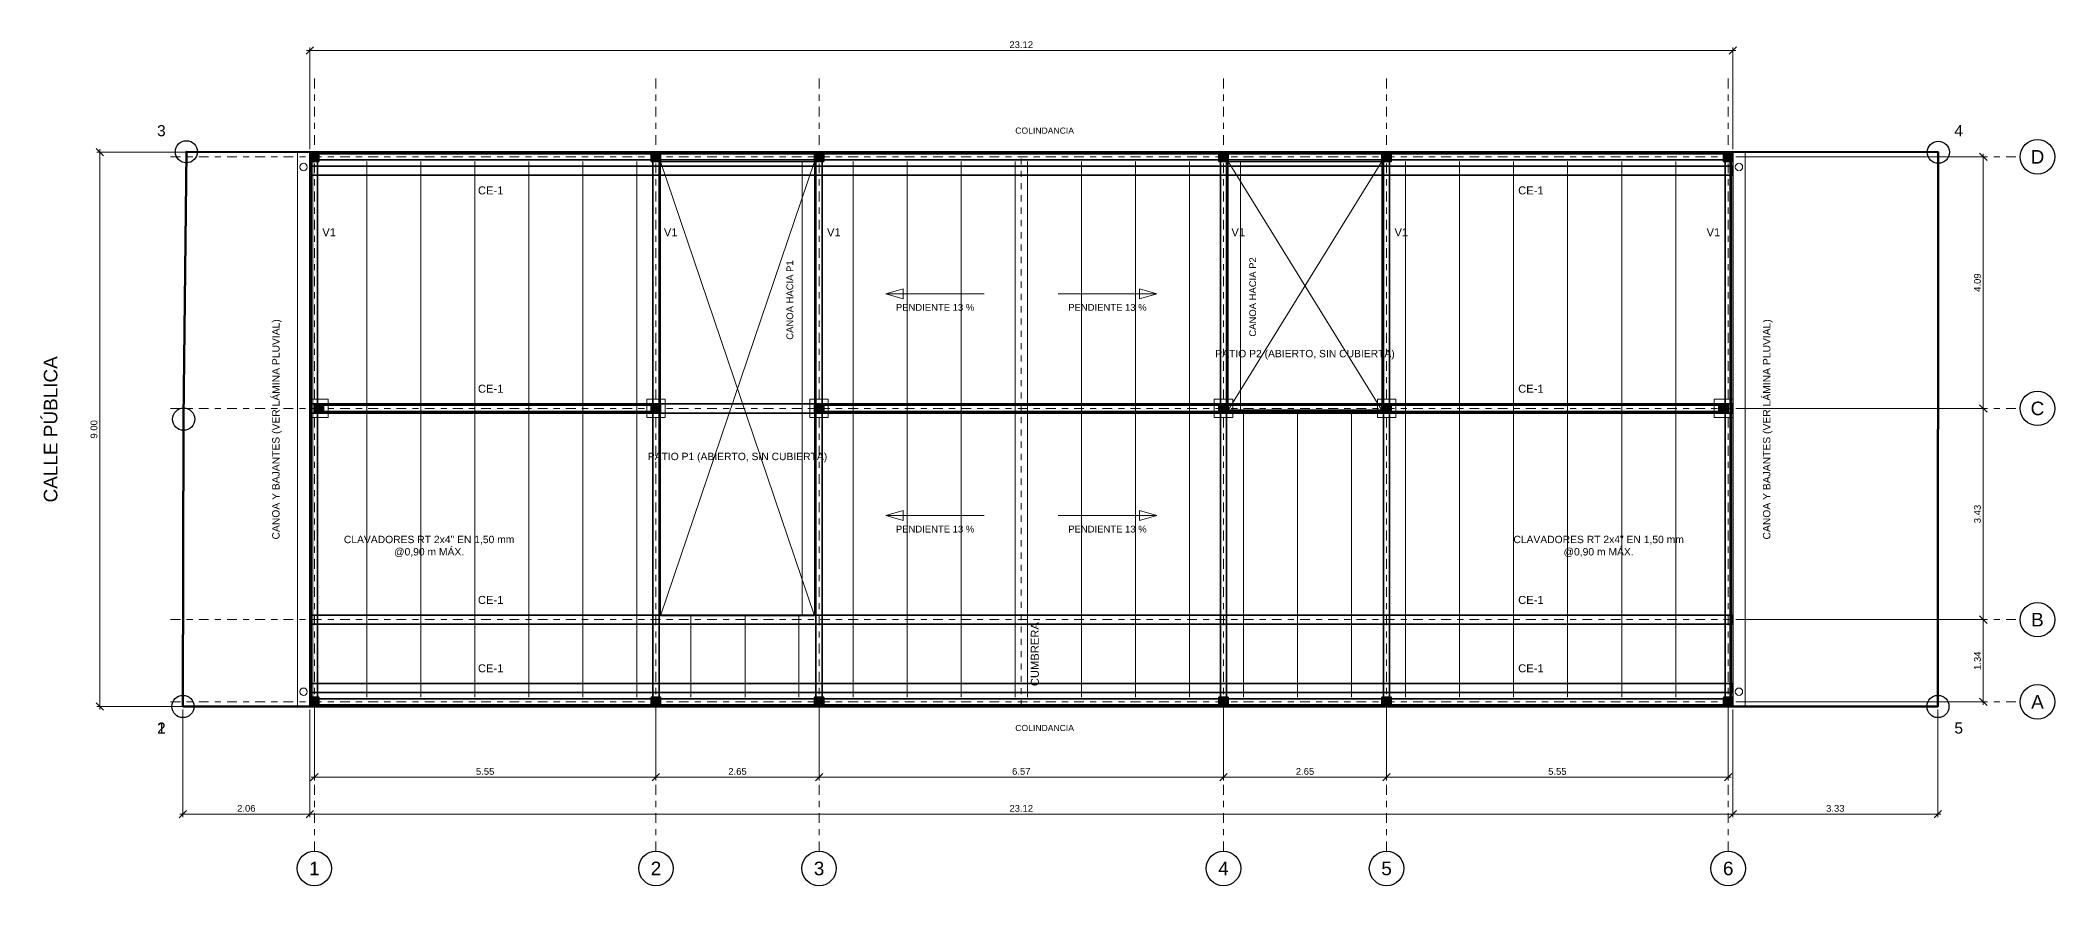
# Model space of a CAD drawing. Header units: metres. Extents: x -2 to 201, y -3 to 11.
# Drawn here: x -2.32 to 30.41, y -2.91 to 10.82 of the extents above; entities that cross this region are included whole.
import ezdxf
from ezdxf.enums import TextEntityAlignment as Align

# ---------------------------------------------------------------- set-up
doc = ezdxf.new("R2010")
doc.units = ezdxf.units.M
for name, pattern in [('CENTER', [5.08, 3.175, -0.635, 0.635, -0.635]), ('DASHDOT', [3.556, 2.54, -0.508, 0, -0.508]), ('DASHED', [1.524, 1.27, -0.254])]:
    doc.linetypes.add(name, pattern=pattern)
for name, color, linetype, lineweight in [('A-COTA-50', 7, 'Continuous', 18), ('A-EJES', 8, 'CENTER', 13), ('A-EJES-TXT', 7, 'Continuous', 25), ('A-ESPACIOS', 7, 'Continuous', 25), ('A-TXT-50', 7, 'Continuous', 18), ('E-CERCHA', 7, 'Continuous', 35), ('E-CLAVADOR', 7, 'Continuous', 13), ('E-COLUMNA', 7, 'Continuous', 35), ('E-CUBIERTA', 7, 'Continuous', 25), ('E-CUMBRERA', 7, 'DASHDOT', 18), ('E-FORRO', 8, 'DASHED', 13), ('E-PLUVIAL', 7, 'Continuous', 18), ('E-TXT', 7, 'Continuous', 18), ('E-VACIO', 8, 'Continuous', 13), ('E-VIGA', 7, 'Continuous', 35), ('T-LINDERO', 7, 'Continuous', 50), ('T-VERTICE', 7, 'Continuous', 25)]:
    doc.layers.add(name, color=color, linetype=linetype, lineweight=lineweight)
doc.styles.add('ARIAL', font='arial.ttf')
doc.dimstyles.new('COTA-50', dxfattribs={"dimtxt": 0.11, "dimasz": 0.06, "dimexe": 0.05, "dimexo": 0.05, "dimgap": 0.04, "dimtad": 1, "dimzin": 0, "dimdsep": 46, "dimtxsty": 'ARIAL', "dimtsz": 0.06, "dimcen": 2.5, "dimdle": 0.05, "dimclrd": 7, "dimclre": 7, "dimclrt": 7, "dimazin": 3, "dimtfac": 1, "dimtmove": 0, "dimatfit": 3, "dimlwd": 18, "dimlwe": 13})

# ---------------------------------------------------------------- blocks, each defined once
blk = doc.blocks.new('_OBLIQUE')
at = {"color": 0, "linetype": 'BYBLOCK'}
blk.add_line((-0.5, -0.5), (0.5, 0.5), dxfattribs=at)
blk = doc.blocks.new('*D9')
at = {"color": 7, "lineweight": 13}
for p, q in [((25.23, 1.41), (29.3, 1.41)), ((25.23, 0.075), (29.3, 0.075))]:
    blk.add_line(p, q, dxfattribs=at)
at = {"color": 7, "lineweight": 18}
blk.add_line((29.25, 0.025), (29.25, 1.46), dxfattribs=at)
at = {"layer": 'Defpoints'}
for p in [(25.18, 1.41), (25.18, 0.075), (29.25, 0.075)]:
    blk.add_point(p, dxfattribs=at)
at = {"layer": 'A-COTA-50', "color": 7, "xscale": 0.12, "yscale": 0.12, "rotation": 90}
for p in [(29.25, 1.41), (29.25, 0.075)]:
    blk.add_blockref('_OBLIQUE', p, dxfattribs=at)
at = {"layer": 'A-COTA-50', "color": 7, "insert": (29.155, 0.7425), "char_height": 0.11, "attachment_point": 5, "rotation": 90, "style": 'ARIAL'}
blk.add_mtext('1.34', dxfattribs=at)

msp = doc.modelspace()

# ---------------------------------------------------------------- hatches: boundary and pattern name
at = {"layer": 'E-COLUMNA'}
for points in [[(2.06, 8.85), (2.06, 9), (2.21, 9), (2.21, 8.85)], [(7.61, 8.85), (7.61, 9), (7.76, 9), (7.76, 8.85)], [(10.26, 8.85), (10.26, 9), (10.41, 9), (10.41, 8.85)], [(16.83, 8.85), (16.83, 9), (16.98, 9), (16.98, 8.85)], [(19.48, 8.85), (19.48, 9), (19.63, 9), (19.63, 8.85)], [(25.03, 8.85), (25.03, 9), (25.18, 9), (25.18, 8.85)], [(2.135, 4.765), (2.135, 4.915), (2.285, 4.915), (2.285, 4.765)], [(7.61, 4.765), (7.61, 4.915), (7.76, 4.915), (7.76, 4.765)], [(10.26, 4.765), (10.26, 4.915), (10.41, 4.915), (10.41, 4.765)], [(16.83, 4.765), (16.83, 4.915), (16.98, 4.915), (16.98, 4.765)], [(19.48, 4.765), (19.48, 4.915), (19.63, 4.915), (19.63, 4.765)], [(24.955, 4.765), (24.955, 4.915), (25.105, 4.915), (25.105, 4.765)], [(2.06, 0), (2.06, 0.15), (2.21, 0.15), (2.21, 0)], [(7.61, 0), (7.61, 0.15), (7.76, 0.15), (7.76, 0)], [(10.26, 0), (10.26, 0.15), (10.41, 0.15), (10.41, 0)], [(16.83, 0), (16.83, 0.15), (16.98, 0.15), (16.98, 0)], [(19.48, 0), (19.48, 0.15), (19.63, 0.15), (19.63, 0)], [(25.03, 0), (25.03, 0.15), (25.18, 0.15), (25.18, 0)]]:
    msp.add_hatch(color=7, dxfattribs=at).paths.add_polyline_path(points)

# ---------------------------------------------------------------- linework, layer by layer
at = {"layer": 'A-EJES', "ltscale": 0.05}
for p, q in [((2.135, -2.35), (2.135, 10.2)), ((7.685, -2.35), (7.685, 10.2)), ((10.335, -2.35), (10.335, 10.2)), ((16.905, -2.35), (16.905, 10.2)), ((19.555, -2.35), (19.555, 10.2)), ((25.105, -2.35), (25.105, 10.2)), ((-0.2, 8.925), (29.85, 8.925)), ((-0.2, 4.84), (29.85, 4.84)), ((-0.2, 1.41), (29.85, 1.41)), ((-0.2, 0.075), (29.85, 0.075))]:
    msp.add_line(p, q, dxfattribs=at)
at = {"layer": 'A-EJES-TXT'}
for centre in [(30.13, 8.925), (30.13, 4.84), (30.13, 1.41), (30.13, 0.075), (2.135, -2.63), (7.685, -2.63), (10.335, -2.63), (16.905, -2.63), (19.555, -2.63), (25.105, -2.63)]:
    msp.add_circle(centre, 0.28, dxfattribs=at)
at = {"layer": 'E-CERCHA'}
for points in [[(2.06, 8.625), (2.06, 8.775), (25.18, 8.775), (25.18, 8.625)], [(2.06, 4.765), (2.06, 4.915), (25.18, 4.915), (25.18, 4.765)], [(2.06, 1.335), (2.06, 1.485), (25.18, 1.485), (25.18, 1.335)], [(2.06, 0.225), (2.06, 0.375), (25.18, 0.375), (25.18, 0.225)]]:
    msp.add_lwpolyline(points, close=True, dxfattribs=at)
at = {"layer": 'E-CLAVADOR'}
for p, q in [((2.11, 0.15), (2.11, 8.85)), ((2.988, 0.15), (2.988, 8.85)), ((3.865, 0.15), (3.865, 8.85)), ((4.743, 0.15), (4.743, 8.85)), ((5.621, 0.15), (5.621, 8.85)), ((6.498, 0.15), (6.498, 8.85)), ((7.376, 0.15), (7.376, 8.85)), ((10.887, 0.15), (10.887, 8.85)), ((11.765, 0.15), (11.765, 8.85)), ((12.642, 0.15), (12.642, 8.85)), ((13.52, 0.15), (13.52, 8.85)), ((13.72, 0.15), (13.72, 8.85)), ((14.598, 0.15), (14.598, 8.85)), ((15.475, 0.15), (15.475, 8.85)), ((16.353, 0.15), (16.353, 8.85)), ((19.864, 0.15), (19.864, 8.85)), ((20.742, 0.15), (20.742, 8.85)), ((21.619, 0.15), (21.619, 8.85)), ((22.497, 0.15), (22.497, 8.85)), ((23.375, 0.15), (23.375, 8.85)), ((24.252, 0.15), (24.252, 8.85)), ((25.13, 0.15), (25.13, 8.85)), ((17.231, 0.15), (17.231, 4.81)), ((18.108, 0.15), (18.108, 4.81)), ((18.986, 0.15), (18.986, 4.81)), ((8.254, 0.15), (8.254, 1.47)), ((9.132, 0.15), (9.132, 1.47)), ((10.009, 0.15), (10.009, 1.47))]:
    msp.add_line(p, q, dxfattribs=at)
at = {"layer": 'E-COLUMNA'}
for points in [[(2.06, 8.85), (2.06, 9), (2.21, 9), (2.21, 8.85)], [(7.61, 8.85), (7.61, 9), (7.76, 9), (7.76, 8.85)], [(10.26, 8.85), (10.26, 9), (10.41, 9), (10.41, 8.85)], [(16.83, 8.85), (16.83, 9), (16.98, 9), (16.98, 8.85)], [(19.48, 8.85), (19.48, 9), (19.63, 9), (19.63, 8.85)], [(25.03, 8.85), (25.03, 9), (25.18, 9), (25.18, 8.85)], [(2.135, 4.765), (2.135, 4.915), (2.285, 4.915), (2.285, 4.765)], [(7.61, 4.765), (7.61, 4.915), (7.76, 4.915), (7.76, 4.765)], [(10.26, 4.765), (10.26, 4.915), (10.41, 4.915), (10.41, 4.765)], [(16.83, 4.765), (16.83, 4.915), (16.98, 4.915), (16.98, 4.765)], [(19.48, 4.765), (19.48, 4.915), (19.63, 4.915), (19.63, 4.765)], [(24.955, 4.765), (24.955, 4.915), (25.105, 4.915), (25.105, 4.765)], [(2.06, 0), (2.06, 0.15), (2.21, 0.15), (2.21, 0)], [(7.61, 0), (7.61, 0.15), (7.76, 0.15), (7.76, 0)], [(10.26, 0), (10.26, 0.15), (10.41, 0.15), (10.41, 0)], [(16.83, 0), (16.83, 0.15), (16.98, 0.15), (16.98, 0)], [(19.48, 0), (19.48, 0.15), (19.63, 0.15), (19.63, 0)], [(25.03, 0), (25.03, 0.15), (25.18, 0.15), (25.18, 0)]]:
    msp.add_lwpolyline(points, close=True, dxfattribs=at)
at = {"layer": 'E-CUBIERTA'}
for points in [[(2.06, 0), (2.06, 9), (25.18, 9), (25.18, 0)], [(7.76, 1.47), (7.76, 8.85), (10.26, 8.85), (10.26, 1.47)], [(16.98, 4.81), (16.98, 8.85), (19.48, 8.85), (19.48, 4.81)]]:
    msp.add_lwpolyline(points, close=True, dxfattribs=at)
at = {"layer": 'E-CUMBRERA', "ltscale": 0.02}
msp.add_line((13.62, 0), (13.62, 9), dxfattribs=at)
at = {"layer": 'E-FORRO'}
for points in [[(2.06, 4.69), (2.06, 4.99), (2.36, 4.99), (2.36, 4.69)], [(7.535, 4.69), (7.535, 4.99), (7.835, 4.99), (7.835, 4.69)], [(10.185, 4.69), (10.185, 4.99), (10.485, 4.99), (10.485, 4.69)], [(16.755, 4.69), (16.755, 4.99), (17.055, 4.99), (17.055, 4.69)], [(19.405, 4.69), (19.405, 4.99), (19.705, 4.99), (19.705, 4.69)], [(24.88, 4.69), (24.88, 4.99), (25.18, 4.99), (25.18, 4.69)]]:
    msp.add_lwpolyline(points, close=True, dxfattribs=at)
at = {"layer": 'E-PLUVIAL'}
for points in [[(1.86, 0), (1.86, 9), (2.06, 9), (2.06, 0)], [(10.06, 1.47), (10.06, 8.85), (10.26, 8.85), (10.26, 1.47)], [(16.98, 4.81), (16.98, 8.85), (17.18, 8.85), (17.18, 4.81)], [(25.18, 0), (25.18, 9), (25.38, 9), (25.38, 0)]]:
    msp.add_lwpolyline(points, close=True, dxfattribs=at)
for centre in [(1.96, 8.76), (25.28, 8.76), (1.96, 0.24), (25.28, 0.24)]:
    msp.add_circle(centre, 0.06, dxfattribs=at)
at = {"layer": 'E-TXT'}
for p, q in [((13.02, 6.7), (11.42, 6.7)), ((14.22, 6.7), (15.82, 6.7)), ((13.02, 3.1), (11.42, 3.1)), ((14.22, 3.1), (15.82, 3.1))]:
    msp.add_line(p, q, dxfattribs=at)
for points in [[(11.42, 6.7), (11.7, 6.62), (11.7, 6.78)], [(15.82, 6.7), (15.54, 6.62), (15.54, 6.78)], [(11.42, 3.1), (11.7, 3.02), (11.7, 3.18)], [(15.82, 3.1), (15.54, 3.02), (15.54, 3.18)]]:
    msp.add_lwpolyline(points, close=True, dxfattribs=at)
at = {"layer": 'E-VACIO'}
for p, q in [((7.76, 1.47), (10.26, 8.85)), ((7.76, 8.85), (10.26, 1.47)), ((16.98, 4.81), (19.48, 8.85)), ((16.98, 8.85), (19.48, 4.81))]:
    msp.add_line(p, q, dxfattribs=at)
at = {"layer": 'E-VIGA'}
for points in [[(2.085, 0.075), (2.085, 8.925), (2.185, 8.925), (2.185, 0.075)], [(2.135, 8.875), (2.135, 8.975), (25.105, 8.975), (25.105, 8.875)], [(7.635, 0.075), (7.635, 8.925), (7.735, 8.925), (7.735, 0.075)], [(10.285, 0.075), (10.285, 8.925), (10.385, 8.925), (10.385, 0.075)], [(16.855, 0.075), (16.855, 8.925), (16.955, 8.925), (16.955, 0.075)], [(19.505, 0.075), (19.505, 8.925), (19.605, 8.925), (19.605, 0.075)], [(25.055, 0.075), (25.055, 8.925), (25.155, 8.925), (25.155, 0.075)], [(2.135, 4.79), (2.135, 4.89), (7.685, 4.89), (7.685, 4.79)], [(10.335, 4.79), (10.335, 4.89), (25.105, 4.89), (25.105, 4.79)], [(2.135, 0.025), (2.135, 0.125), (25.105, 0.125), (25.105, 0.025)]]:
    msp.add_lwpolyline(points, close=True, dxfattribs=at)
at = {"layer": 'T-LINDERO'}
msp.add_lwpolyline([(0, 0), (0.011, 4.665), (0.057, 9.007), (28.518, 9), (28.512, 0)], close=True, dxfattribs=at)
at = {"layer": 'T-VERTICE'}
for centre in [(0.057, 9.007), (28.518, 9), (0.011, 4.665), (0, 0), (28.512, 0)]:
    msp.add_circle(centre, 0.18, dxfattribs=at)

# ---------------------------------------------------------------- texts
at = {"layer": 'A-EJES-TXT', "style": 'ARIAL'}
for s, p in [('D', (30.13, 8.925)), ('C', (30.13, 4.84)), ('B', (30.13, 1.41)), ('A', (30.13, 0.075)), ('1', (2.135, -2.63)), ('2', (7.685, -2.63)), ('3', (10.335, -2.63)), ('4', (16.905, -2.63)), ('5', (19.555, -2.63)), ('6', (25.105, -2.63))]:
    msp.add_text(s, height=0.22, dxfattribs=at).set_placement(p, align=Align.MIDDLE_CENTER)
at = {"layer": 'A-ESPACIOS', "style": 'ARIAL'}
msp.add_text('CALLE PÚBLICA', height=0.22, rotation=90, dxfattribs=at).set_placement((-2.15, 4.5), align=Align.MIDDLE_CENTER)
at = {"layer": 'A-TXT-50', "char_height": 0.1, "width": 6, "attachment_point": 5, "style": 'ARIAL'}
for insert in [(14, 9.35), (14, -0.35)]:
    msp.add_mtext('COLINDANCIA', dxfattribs=dict(at, insert=insert))
at = {"layer": 'E-TXT', "style": 'ARIAL'}
for s, height, p in [('CE-1', 0.13, (5, 8.38)), ('CE-1', 0.13, (21.9, 8.38)), ('V1', 0.13, (2.375, 7.7)), ('V1', 0.13, (7.925, 7.7)), ('V1', 0.13, (10.575, 7.7)), ('V1', 0.13, (17.145, 7.7)), ('V1', 0.13, (19.795, 7.7)), ('V1', 0.13, (24.865, 7.7)), ('PENDIENTE 13 %', 0.11, (12.22, 6.48)), ('PENDIENTE 13 %', 0.11, (15.02, 6.48)), ('PATIO P2 (ABIERTO, SIN CUBIERTA)', 0.12, (18.23, 5.73)), ('CE-1', 0.13, (5, 5.16)), ('CE-1', 0.13, (21.9, 5.16)), ('PATIO P1 (ABIERTO, SIN CUBIERTA)', 0.12, (9.01, 4.06)), ('PENDIENTE 13 %', 0.11, (12.22, 2.88)), ('PENDIENTE 13 %', 0.11, (15.02, 2.88)), ('CE-1', 0.13, (5, 1.73)), ('CE-1', 0.13, (21.9, 1.73)), ('CE-1', 0.13, (5, 0.62)), ('CE-1', 0.13, (21.9, 0.62))]:
    msp.add_text(s, height=height, dxfattribs=at).set_placement(p, align=Align.MIDDLE_CENTER)
for s, height, p in [('CANOA HACIA P1', 0.11, (9.86, 6.6)), ('CANOA HACIA P2', 0.11, (17.38, 6.65)), ('CANOA Y BAJANTES (VER LÁMINA PLUVIAL)', 0.12, (1.51, 4.5)), ('CANOA Y BAJANTES (VER LÁMINA PLUVIAL)', 0.12, (25.73, 4.5)), ('CUMBRERA', 0.13, (13.84, 0.85))]:
    msp.add_text(s, height=height, rotation=90, dxfattribs=at).set_placement(p, align=Align.MIDDLE_CENTER)
at = {"layer": 'E-TXT', "char_height": 0.12, "width": 3.6, "attachment_point": 5, "style": 'ARIAL'}
for insert in [(4, 2.6), (23, 2.6)]:
    msp.add_mtext('CLAVADORES RT 2x4" EN 1,50 mm\\P@0,90 m MÁX.', dxfattribs=dict(at, insert=insert))
at = {"layer": 'T-VERTICE', "style": 'ARIAL'}
for s, p in [('3', (-0.35, 9.35)), ('4', (28.85, 9.35)), ('2', (-0.35, -0.35)), ('1', (-0.35, -0.35)), ('5', (28.85, -0.35))]:
    msp.add_text(s, height=0.18, dxfattribs=at).set_placement(p, align=Align.MIDDLE_CENTER)

# ---------------------------------------------------------------- dimensions: what is measured, and where the dimension line sits
at = {"layer": 'A-COTA-50'}
for base, p1, p2 in [((2.06, 10.65), (2.06, 9), (25.18, 9)), ((0, -1.75), (0, 0), (2.06, 0)), ((2.06, -1.75), (2.06, 0), (25.18, 0)), ((2.135, -1.15), (2.135, 0.075), (7.685, 0.075)), ((7.685, -1.15), (7.685, 0.075), (10.335, 0.075)), ((10.335, -1.15), (10.335, 0.075), (16.905, 0.075)), ((16.905, -1.15), (16.905, 0.075), (19.555, 0.075)), ((19.555, -1.15), (19.555, 0.075), (25.105, 0.075)), ((25.18, -1.75), (25.18, 0), (28.512, 0))]:
    msp.add_linear_dim(base=base, p1=p1, p2=p2, dimstyle='COTA-50', dxfattribs=at).render()
for base, p1, p2 in [((-1.35, 0), (2.06, 0), (2.06, 9)), ((29.25, 4.84), (25.18, 4.84), (25.18, 8.925)), ((29.25, 1.41), (25.18, 1.41), (25.18, 4.84))]:
    msp.add_linear_dim(base=base, p1=p1, p2=p2, angle=90, dimstyle='COTA-50', dxfattribs=at).render()
dim = msp.add_linear_dim(base=(29.25, 0.075), p1=(25.18, 0.075), p2=(25.18, 1.41), angle=90, dimstyle='COTA-50', dxfattribs=at)
dim.commit()
dim.dimension.update_dxf_attribs({"geometry": '*D9', "text_midpoint": (29.155, 0.7425)})

doc.saveas('drawing.dxf')
